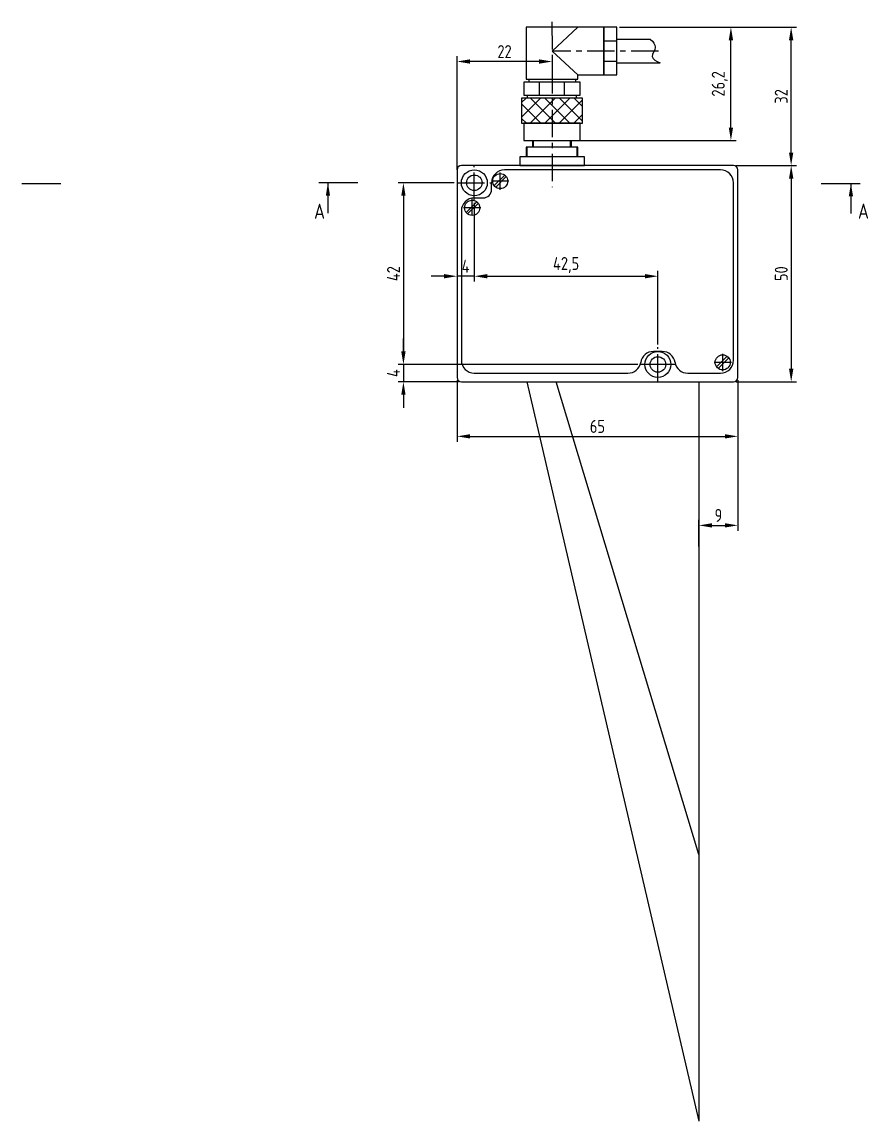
# Model space of a CAD drawing. Header units: millimetres. Extents: x -665 to 1947, y -360 to 733.
# Drawn here: x 11.3 to 207.1, y -257.7 to -3.5 of the extents above; entities that cross this region are included whole.
import ezdxf

# ---------------------------------------------------------------- set-up
doc = ezdxf.new("R2010")
doc.units = ezdxf.units.MM
doc.linetypes.add('CENTER', pattern=[10.16, 6.35, -1.27, 1.27, -1.27])
doc.layers.add('Луч', color=72, linetype='Continuous')
doc.layers.add('Пластина', color=7, linetype='Continuous')
doc.styles.add('GOSTw', font='gostw.shx')
doc.dimstyles.new('Vad-style', dxfattribs={"dimtxt": 3, "dimasz": 3, "dimexe": 1.25, "dimexo": 0.625, "dimgap": 0.8, "dimtad": 1, "dimtxsty": 'GOSTw', "dimcen": 2.5, "dimclrd": 1, "dimclre": 1, "dimclrt": 1, "dimazin": 0, "dimtfac": 1, "dimtmove": 0, "dimatfit": 3, "dimfxl": 0, "dimarcsym": 0})

# ---------------------------------------------------------------- blocks, each defined once
blk = doc.blocks.new('*D175')
at = {"layer": 'Defpoints', "color": 0, "transparency": 16777216}
for p in [(154.48, -82.68), (99.58, -86.68), (112.99, -86.68)]:
    blk.add_point(p, dxfattribs=at)
at = {"layer": 'Луч', "color": 1, "lineweight": -2, "transparency": 16777216}
for p, q in [((99.58, -79.68), (99.58, -76.68)), ((153.86, -82.68), (98.33, -82.68)), ((99.58, -82.68), (99.58, -86.68)), ((112.36, -86.68), (98.33, -86.68)), ((99.58, -89.68), (99.58, -92.68))]:
    blk.add_line(p, q, dxfattribs=at)
at = {"layer": 'Луч', "color": 1, "transparency": 16777216}
for points in [[(99.08, -79.68), (100.08, -79.68), (99.58, -82.68)], [(99.08, -89.68), (100.08, -89.68), (99.58, -86.68)]]:
    blk.add_solid(points, dxfattribs=at)
at = {"layer": 'Луч', "color": 1, "transparency": 16777216, "insert": (97.28, -84.68), "char_height": 3, "attachment_point": 5, "rotation": 90, "style": 'GOSTw'}
blk.add_mtext('4', dxfattribs=at)
blk = doc.blocks.new('Винт_М2_V')
at = {"layer": 'Пластина'}
for points in [[(-1.4, 1.05), (1.05, -1.4)], [(1.4, -1.05), (-1.05, 1.4)]]:
    blk.add_lwpolyline(points, dxfattribs=at)
blk.add_circle((0, 0), 1.75, dxfattribs=at)
blk = doc.blocks.new('*D154')
at = {"color": 1, "lineweight": -2, "transparency": 16777216}
for p, q in [((111.99, -38.31), (111.99, -63.52)), ((115.99, -45.29), (115.99, -63.52)), ((108.99, -62.27), (105.99, -62.27)), ((115.99, -62.27), (111.99, -62.27)), ((118.99, -62.27), (121.99, -62.27))]:
    blk.add_line(p, q, dxfattribs=at)
at = {"color": 1, "transparency": 16777216}
for points in [[(108.99, -61.77), (108.99, -62.77), (111.99, -62.27)], [(118.99, -61.77), (118.99, -62.77), (115.99, -62.27)]]:
    blk.add_solid(points, dxfattribs=at)
at = {"layer": 'Defpoints', "color": 0, "transparency": 16777216}
for p in [(111.99, -37.68), (115.99, -44.67), (111.99, -62.27)]:
    blk.add_point(p, dxfattribs=at)
at = {"color": 1, "transparency": 16777216, "insert": (113.99, -59.97), "char_height": 3, "attachment_point": 5, "style": 'GOSTw'}
blk.add_mtext('4', dxfattribs=at)
blk = doc.blocks.new('*D155')
at = {"color": 1, "lineweight": -2, "transparency": 16777216}
for p, q in [((115.99, -45.29), (115.99, -63.52)), ((118.99, -62.27), (155.48, -62.27)), ((158.48, -78.06), (158.48, -61.02))]:
    blk.add_line(p, q, dxfattribs=at)
at = {"color": 1, "transparency": 16777216}
for points in [[(118.99, -61.77), (118.99, -62.77), (115.99, -62.27)], [(155.48, -61.77), (155.48, -62.77), (158.48, -62.27)]]:
    blk.add_solid(points, dxfattribs=at)
at = {"layer": 'Defpoints', "color": 0, "transparency": 16777216}
for p in [(115.99, -44.67), (158.48, -62.27), (158.48, -78.68)]:
    blk.add_point(p, dxfattribs=at)
at = {"color": 1, "transparency": 16777216, "insert": (137.24, -59.68), "char_height": 3, "attachment_point": 5, "style": 'GOSTw'}
blk.add_mtext('42,5', dxfattribs=at)
blk = doc.blocks.new('*D156')
at = {"color": 1, "lineweight": -2, "transparency": 16777216}
for p, q in [((111.36, -40.67), (98.33, -40.67)), ((99.58, -43.67), (99.58, -79.68)), ((153.86, -82.68), (98.33, -82.68))]:
    blk.add_line(p, q, dxfattribs=at)
at = {"color": 1, "transparency": 16777216}
for points in [[(99.08, -43.67), (100.08, -43.67), (99.58, -40.67)], [(99.08, -79.68), (100.08, -79.68), (99.58, -82.68)]]:
    blk.add_solid(points, dxfattribs=at)
at = {"layer": 'Defpoints', "color": 0, "transparency": 16777216}
for p in [(111.99, -40.67), (99.58, -82.68), (154.48, -82.68)]:
    blk.add_point(p, dxfattribs=at)
at = {"color": 1, "transparency": 16777216, "insert": (97.28, -61.67), "char_height": 3, "attachment_point": 5, "rotation": 90, "style": 'GOSTw'}
blk.add_mtext('42', dxfattribs=at)
blk = doc.blocks.new('*D157')
at = {"color": 1, "lineweight": -2, "transparency": 16777216}
for p, q in [((176.61, -36.68), (190.59, -36.68)), ((189.34, -39.68), (189.34, -83.68)), ((176.61, -86.68), (190.59, -86.68))]:
    blk.add_line(p, q, dxfattribs=at)
at = {"color": 1, "transparency": 16777216}
for points in [[(188.84, -39.68), (189.84, -39.68), (189.34, -36.68)], [(188.84, -83.68), (189.84, -83.68), (189.34, -86.68)]]:
    blk.add_solid(points, dxfattribs=at)
at = {"layer": 'Defpoints', "color": 0, "transparency": 16777216}
for p in [(175.99, -36.68), (175.99, -86.68), (189.34, -86.68)]:
    blk.add_point(p, dxfattribs=at)
at = {"color": 1, "transparency": 16777216, "insert": (187.04, -61.68), "char_height": 3, "attachment_point": 5, "rotation": 90, "style": 'GOSTw'}
blk.add_mtext('50', dxfattribs=at)
blk = doc.blocks.new('*D158')
at = {"color": 1, "lineweight": -2, "transparency": 16777216}
for p, q in [((111.99, -86.31), (111.99, -100.56)), ((176.99, -86.31), (176.99, -100.56)), ((114.99, -99.31), (173.99, -99.31))]:
    blk.add_line(p, q, dxfattribs=at)
at = {"color": 1, "transparency": 16777216}
for points in [[(114.99, -98.81), (114.99, -99.81), (111.99, -99.31)], [(173.99, -98.81), (173.99, -99.81), (176.99, -99.31)]]:
    blk.add_solid(points, dxfattribs=at)
at = {"layer": 'Defpoints', "color": 0, "transparency": 16777216}
for p in [(111.99, -85.68), (176.99, -85.68), (176.99, -99.31)]:
    blk.add_point(p, dxfattribs=at)
at = {"color": 1, "transparency": 16777216, "insert": (144.49, -97.01), "char_height": 3, "attachment_point": 5, "style": 'GOSTw'}
blk.add_mtext('65', dxfattribs=at)
blk = doc.blocks.new('*D159')
at = {"color": 1, "lineweight": -2, "transparency": 16777216}
for p, q in [((149.61, -4.68), (190.58, -4.68)), ((189.33, -33.68), (189.33, -7.68)), ((176.61, -36.68), (190.58, -36.68))]:
    blk.add_line(p, q, dxfattribs=at)
at = {"color": 1, "transparency": 16777216}
for points in [[(188.83, -7.68), (189.83, -7.68), (189.33, -4.68)], [(188.83, -33.68), (189.83, -33.68), (189.33, -36.68)]]:
    blk.add_solid(points, dxfattribs=at)
at = {"layer": 'Defpoints', "color": 0, "transparency": 16777216}
for p in [(148.99, -4.68), (189.33, -4.68), (175.99, -36.68)]:
    blk.add_point(p, dxfattribs=at)
at = {"color": 1, "transparency": 16777216, "insert": (187.03, -20.68), "char_height": 3, "attachment_point": 5, "rotation": 90, "style": 'GOSTw'}
blk.add_mtext('32', dxfattribs=at)
blk = doc.blocks.new('*D160')
at = {"color": 1, "lineweight": -2, "transparency": 16777216}
for p, q in [((111.99, -37.68), (111.99, -11.36)), ((130.99, -12.61), (114.99, -12.61)), ((133.99, -11.06), (133.99, -13.86))]:
    blk.add_line(p, q, dxfattribs=at)
at = {"color": 1, "transparency": 16777216}
for points in [[(114.99, -12.11), (114.99, -13.11), (111.99, -12.61)], [(130.99, -12.11), (130.99, -13.11), (133.99, -12.61)]]:
    blk.add_solid(points, dxfattribs=at)
at = {"layer": 'Defpoints', "color": 0, "transparency": 16777216}
for p in [(111.99, -12.61), (133.99, -10.44), (111.99, -38.31)]:
    blk.add_point(p, dxfattribs=at)
at = {"color": 1, "transparency": 16777216, "insert": (122.99, -10.31), "char_height": 3, "attachment_point": 5, "style": 'GOSTw'}
blk.add_mtext('22', dxfattribs=at)
blk = doc.blocks.new('*D161')
at = {"color": 1, "lineweight": -2, "transparency": 16777216}
for p, q in [((149.61, -4.68), (176.64, -4.68)), ((175.39, -27.88), (175.39, -7.68)), ((140.36, -30.88), (176.64, -30.88))]:
    blk.add_line(p, q, dxfattribs=at)
at = {"color": 1, "transparency": 16777216}
for points in [[(174.89, -7.68), (175.89, -7.68), (175.39, -4.68)], [(174.89, -27.88), (175.89, -27.88), (175.39, -30.88)]]:
    blk.add_solid(points, dxfattribs=at)
at = {"layer": 'Defpoints', "color": 0, "transparency": 16777216}
for p in [(148.99, -4.68), (175.39, -4.68), (139.74, -30.88)]:
    blk.add_point(p, dxfattribs=at)
at = {"color": 1, "transparency": 16777216, "insert": (172.8, -17.78), "char_height": 3, "attachment_point": 5, "rotation": 90, "style": 'GOSTw'}
blk.add_mtext('26,2', dxfattribs=at)
blk = doc.blocks.new('*D177')
at = {"color": 1, "lineweight": -2, "transparency": 16777216}
for p, q in [((176.99, -86.31), (176.99, -121.15)), ((167.99, -124.82), (167.99, -118.65)), ((170.99, -119.9), (173.99, -119.9))]:
    blk.add_line(p, q, dxfattribs=at)
at = {"color": 1, "transparency": 16777216}
for points in [[(170.99, -119.4), (170.99, -120.4), (167.99, -119.9)], [(173.99, -119.4), (173.99, -120.4), (176.99, -119.9)]]:
    blk.add_solid(points, dxfattribs=at)
at = {"layer": 'Defpoints', "color": 0, "transparency": 16777216}
for p in [(176.99, -85.68), (176.99, -119.9), (167.99, -125.45)]:
    blk.add_point(p, dxfattribs=at)
at = {"color": 1, "transparency": 16777216, "insert": (172.49, -117.6), "char_height": 3, "attachment_point": 5, "style": 'GOSTw'}
blk.add_mtext('9', dxfattribs=at)

msp = doc.modelspace()

# ---------------------------------------------------------------- hatches: boundary and pattern name
h = msp.add_hatch()
h.set_pattern_fill('ANSI37', color=256, scale=0.75, style=0)
h.set_pattern_definition([(45, (2709.7316, -618.3354), (-1.683798, 1.683798), []), (135, (2709.7316, -618.3354), (-1.683798, -1.683798), [])])
h.paths.add_polyline_path([(141.038, -21.082), (133.978, -21.082), (133.981, -26.882), (141.038, -26.882)])
h.paths.add_polyline_path([(133.981, -26.882), (133.978, -21.082), (126.938, -21.082), (126.938, -26.882)])

# ---------------------------------------------------------------- linework, layer by layer
at = {"color": 4, "linetype": 'CENTER'}
for p, q in [((133.969, -3.464), (133.988, -41.682)), ((158.619, -10.182), (133.988, -10.182)), ((115.988, -44.667), (115.988, -36.667)), ((111.988, -40.667), (119.988, -40.667)), ((123.988, -40.269), (119.988, -40.269)), ((121.988, -42.269), (121.988, -38.269)), ((115.488, -48.167), (115.488, -44.167)), ((117.488, -46.467), (113.488, -46.467)), ((158.484, -86.682), (158.484, -78.682)), ((173.488, -84.197), (173.488, -80.197)), ((162.484, -82.682), (154.484, -82.682)), ((160.484, -82.682), (154.484, -82.682)), ((175.488, -82.197), (171.488, -82.197))]:
    msp.add_line(p, q, dxfattribs=at)
for p, q in [((139.988, -4.682), (133.988, -10.182)), ((145.988, -4.682), (139.988, -4.682)), ((145.988, -15.682), (145.988, -4.682)), ((156.803, -7.482), (148.988, -7.482)), ((145.988, -7.858), (148.988, -7.858)), ((133.988, -10.182), (139.988, -15.682)), ((145.988, -12.505), (148.988, -12.505)), ((148.988, -12.882), (158.988, -12.882)), ((128.588, -16.682), (128.588, -17.382)), ((131.09, -20.382), (131.09, -17.382)), ((136.886, -20.382), (136.886, -17.382)), ((139.388, -16.682), (139.388, -17.382)), ((139.988, -15.682), (145.988, -15.682)), ((128.295, -21.082), (128.295, -20.382)), ((139.681, -21.082), (139.681, -20.382)), ((139.988, -32.382), (127.988, -32.382)), ((127.988, -32.382), (127.988, -34.682)), ((129.488, -30.882), (129.488, -32.382)), ((138.488, -32.382), (138.488, -30.882)), ((139.988, -34.682), (139.988, -32.382)), ((111.988, -37.682), (111.988, -85.682)), ((175.988, -36.682), (112.988, -36.682)), ((172.988, -37.682), (122.988, -37.682)), ((128.988, -36.682), (138.988, -36.682)), ((176.988, -85.682), (176.988, -37.682)), ((88.988, -40.667), (79.988, -40.667)), ((11.278, -40.786), (20.278, -40.786)), ((119.988, -42.167), (119.988, -40.682)), ((175.988, -81.697), (175.988, -40.682)), ((196.278, -40.786), (205.278, -40.786)), ((115.988, -44.167), (117.988, -44.167)), ((112.988, -47.167), (112.988, -81.697)), ((159.498, -79.682), (157.469, -79.682)), ((161.484, -82.682), (161.484, -82.697)), ((115.988, -84.697), (151.55, -84.697)), ((165.417, -84.697), (172.988, -84.697)), ((112.988, -86.682), (175.988, -86.682))]:
    msp.add_line(p, q)
at = {"color": 3}
for p, q in [((128.188, -34.682), (128.188, -32.382)), ((129.688, -32.382), (129.688, -30.882)), ((138.288, -32.382), (138.288, -30.882)), ((139.788, -34.682), (139.788, -32.382))]:
    msp.add_line(p, q, dxfattribs=at)
at = {"color": 1}
for p, q in [((128.178, -86.682), (167.989, -257.673)), ((167.989, -196.056), (134.92, -86.682)), ((167.989, -86.682), (167.989, -257.673))]:
    msp.add_line(p, q, dxfattribs=at)
msp.add_lwpolyline([(139.988, -4.682), (127.988, -4.682), (127.988, -16.682), (139.988, -16.682), (139.988, -15.682)])
for points in [[(145.988, -15.682), (148.988, -15.682), (148.988, -4.682), (145.988, -4.682)], [(127.488, -20.382), (140.488, -20.382), (140.488, -17.382), (127.488, -17.382)], [(126.938, -26.882), (141.038, -26.882), (141.038, -21.082), (126.938, -21.082)], [(127.488, -30.882), (140.488, -30.882), (140.488, -26.882), (127.488, -26.882)], [(126.488, -34.682), (126.488, -36.682), (141.488, -36.682), (141.488, -34.682)]]:
    msp.add_lwpolyline(points, close=True)
for centre, radius in [((115.988, -40.667), 3), ((115.988, -40.667), 1.8), ((158.484, -82.682), 3), ((158.484, -82.682), 1.8)]:
    msp.add_circle(centre, radius)
for centre, radius, start, end in [((112.988, -37.682), 1, 90, 180), ((122.988, -40.682), 3, 90, 180), ((172.988, -40.682), 3, 0, 90), ((175.988, -37.682), 1, 0, 90), ((117.988, -42.167), 2, 270, 0), ((115.988, -47.167), 3, 90, 180), ((157.469, -82.682), 3, 90, 170.55187), ((159.498, -82.682), 3, 9.44813, 90), ((115.988, -81.697), 3, 180, 270), ((151.55, -81.697), 3, 270, 350.55187), ((165.417, -81.697), 3, 189.44813, 270), ((172.988, -81.697), 3, 270, 0), ((112.988, -85.682), 1, 180, 270), ((175.988, -85.682), 1, 270, 0)]:
    msp.add_arc(centre, radius, start, end)
at = {"color": 3}
msp.add_spline([(156.803, -7.482), (157.882, -9.324), (157.195, -11.482), (158.988, -12.882)], degree=3, dxfattribs=at)

# ---------------------------------------------------------------- block references
at = {"rotation": 270}
for p in [(121.988, -40.269), (115.488, -46.467), (173.488, -82.197)]:
    msp.add_blockref('Винт_М2_V', p, dxfattribs=at)

# ---------------------------------------------------------------- texts
at = {"color": 1, "style": 'GOSTw'}
for p in [(78.891, -48.99), (204.793, -48.955)]:
    msp.add_text('A', height=3.5, dxfattribs=at).set_placement(p)

# ---------------------------------------------------------------- dimensions: what is measured, and where the dimension line sits
for base, p1, p2, picture, middle in [((175.385, -4.682), (139.738, -30.882), (148.988, -4.682), '*D161', (172.8, -17.782)), ((189.332, -4.682), (175.988, -36.682), (148.988, -4.682), '*D159', (187.032, -20.682)), ((189.345, -86.682), (175.988, -36.682), (175.988, -86.682), '*D157', (187.045, -61.682))]:
    dim = msp.add_linear_dim(base=base, p1=p1, p2=p2, angle=90, dimstyle='Vad-style')
    dim.commit()
    dim.dimension.update_dxf_attribs({"geometry": picture, "text_midpoint": middle})
for base, p1, p2, picture, middle in [((111.988, -12.605), (133.988, -10.438), (111.988, -38.307), '*D160', (122.988, -10.305)), ((111.988, -62.27), (115.988, -44.667), (111.988, -37.682), '*D154', (113.988, -59.97)), ((158.484, -62.27), (115.988, -44.667), (158.484, -78.682), '*D155', (137.236, -59.684)), ((176.988, -99.308), (111.988, -85.682), (176.988, -85.682), '*D158', (144.488, -97.008)), ((176.988, -119.9), (167.989, -125.447), (176.988, -85.682), '*D177', (172.488, -117.6))]:
    dim = msp.add_linear_dim(base=base, p1=p1, p2=p2, dimstyle='Vad-style')
    dim.commit()
    dim.dimension.update_dxf_attribs({"geometry": picture, "text_midpoint": middle})
dim = msp.add_linear_dim(base=(99.582, -82.682), p1=(111.988, -40.667), p2=(154.484, -82.682), angle=90, dimstyle='Vad-style', override={"dimdec": 1})
dim.commit()
dim.dimension.update_dxf_attribs({"geometry": '*D156', "text_midpoint": (97.282, -61.674)})
at = {"layer": 'Луч'}
dim = msp.add_linear_dim(base=(99.582, -86.682), p1=(154.484, -82.682), p2=(112.988, -86.682), angle=90, dimstyle='Vad-style', dxfattribs=at)
dim.commit()
dim.dimension.update_dxf_attribs({"geometry": '*D175', "text_midpoint": (97.282, -84.682)})

# ---------------------------------------------------------------- leaders
for points in [[(82.103, -40.667), (82.103, -47.667)], [(203.163, -40.786), (203.163, -47.786)]]:
    msp.add_leader(points, dimstyle='Vad-style', override={"dimgap": 0.625, "dimtad": 0})

doc.saveas('drawing.dxf')
